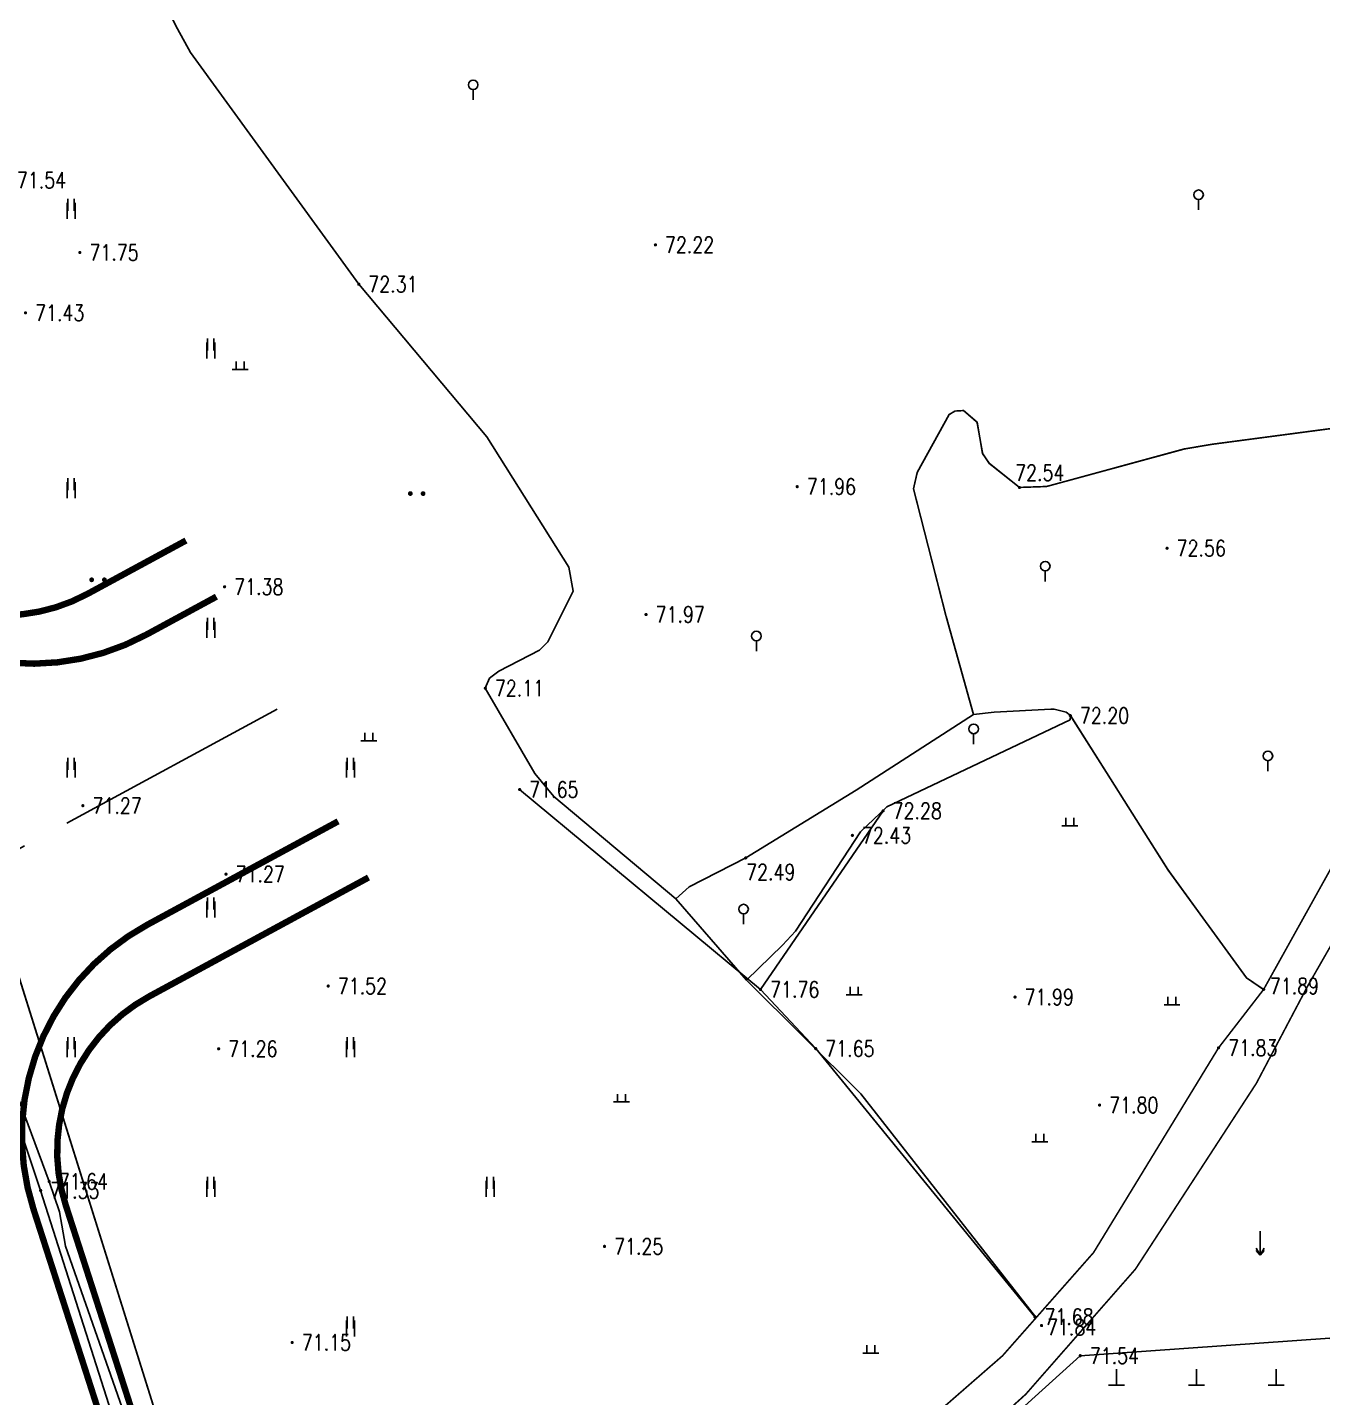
# Model space of a CAD drawing. Extents: x 10519 to 17598, y -625 to 2857.
# Drawn here: x 13875.9 to 13957, y 833 to 918.8 of the extents above; entities that cross this region are included whole.
import ezdxf
from ezdxf.enums import TextEntityAlignment as Align

# ---------------------------------------------------------------- set-up
doc = ezdxf.new("R2010")
doc.units = 0
doc.header["$MEASUREMENT"] = 0
for name, pattern in [('CENTER', [2, 1.25, -0.25, 0.25, -0.25]), ('CENTERX2', [4, 2.5, -0.5, 0.5, -0.5]), ('X3', [5, 4, -1])]:
    doc.linetypes.add(name, pattern=pattern)
doc.layers.get('0').update_dxf_attribs({"linetype": 'CONTINUOUS'})
for name, color, linetype in [('00000衢化东路中线', 1, 'CENTER'), ('00000道路边线', 2, 'CONTINUOUS'), ('0000原地形', 252, 'CONTINUOUS'), ('ASSIST', 252, 'CONTINUOUS'), ('GCD', 224, 'CONTINUOUS')]:
    doc.layers.add(name, color=color, linetype=linetype)
doc.styles.add('HZ', font='txt8.shx', dxfattribs={"width": 0.8, "bigfont": 'hz.shx'})
doc.styles.add('正等线体', font='txt8.shx', dxfattribs={"width": 0.8, "bigfont": 'hz.shx'})
doc.linetypes.add('10421', pattern='A,2,[150,AAA.SHX,S=1,R=0,X=0,Y=1],1e-11', length=2)
doc.linetypes.add('1161', pattern='A,0,[149,AAA.SHX,S=0.1,R=0,X=0,Y=0],-1.6', length=1.6)
doc.linetypes.add('832', pattern='A,2,[150,AAA.SHX,S=1,R=0,X=0,Y=1],2,[150,AAA.SHX,S=2,R=0,X=0,Y=2],1e-11', length=4)

# ---------------------------------------------------------------- blocks, each defined once
blk = doc.blocks.new('GC200')
at = {"linetype": 'Continuous', "const_width": 0.2, "flags": 128}
blk.add_lwpolyline([(-0.1, 0, 1), (0.1, 0, 1)], format="xyb", close=True, dxfattribs=at)
blk = doc.blocks.new('GC111')
for p, q in [((0, 0), (0, 2)), ((-1, 0), (1, 0))]:
    blk.add_line(p, q)
blk = doc.blocks.new('gc121')
for p, q in [((-0.5, -1), (-0.5, 1)), ((0.5, -1), (0.5, 1))]:
    blk.add_line(p, q)
blk = doc.blocks.new('gc163')
at = {"const_width": 0.3}
for points in [[(-0.95, 0, 1), (-0.65, 0, 1)], [(0.65, 0, 1), (0.95, 0, 1)]]:
    blk.add_lwpolyline(points, format="xyb", close=True, dxfattribs=at)
blk = doc.blocks.new('gc119')
for p, q in [((-1, 0), (1, 0)), ((-0.5, 1), (-0.5, 0)), ((0.5, 1), (0.5, 0))]:
    blk.add_line(p, q)
blk = doc.blocks.new('gc325')
blk.add_line((0, 0), (0, 1.3))
blk.add_circle((0, 1.9), 0.6)
blk = doc.blocks.new('gc120')
for p, q in [((0, 0), (0, 2.5)), ((-0.5, 0.87), (0, 0)), ((0, 0), (0.5, 0.87))]:
    blk.add_line(p, q)

msp = doc.modelspace()

# ---------------------------------------------------------------- linework, layer by layer
at = {"layer": '00000衢化东路中线', "color": 6, "linetype": 'CENTERX2', "ltscale": 6}
msp.add_line((13891.553, 876.164), (13853.862, 855.738), dxfattribs=at)
at = {"layer": '00000道路边线', "const_width": 0.4}
for points in [[(13827.082, 1003.99), (13863.94, 889.659, 0.46943), (13879.65, 883.363), (13885.835, 886.715)], [(13883.345, 880.815, -0.46943), (13861.922, 889.401), (13825.178, 1003.376)], [(14000.796, 582.878), (13982.955, 580.575, -0.361441), (13955.96, 597.698), (13876.28, 844.861, -0.361072), (13883.409, 862.652), (13895.365, 869.131)], [(13897.271, 865.614), (13883.527, 858.166, 0.361072), (13878.298, 845.119), (13957.693, 598.842, 0.361441), (13979.289, 585.143), (14000.156, 587.837)]]:
    msp.add_lwpolyline(points, format="xyb", dxfattribs=at)
msp.add_lwpolyline([(13887.741, 883.198), (13883.345, 880.815)], dxfattribs=at)
at = {"layer": '0000原地形', "linetype": '10421'}
for p, q in [((13823.7, 1024.106), (13894.458, 798.542)), ((13823.7, 1024.106), (13894.458, 798.542)), ((13885.301, 918.745, 71.633), (13881.104, 927.037, 71.633)), ((13886.113, 917.263, 71.633), (13885.301, 918.745, 71.633)), ((13896.659, 902.764, 71.633), (13886.113, 917.263, 71.633)), ((13904.678, 893.21, 71.633), (13896.659, 902.764, 71.633)), ((13909.821, 885.044, 71.633), (13904.678, 893.21, 71.633)), ((13910.081, 883.552, 71.633), (13909.821, 885.044, 71.633)), ((13908.502, 880.371, 71.633), (13910.081, 883.552, 71.633)), ((13907.971, 879.844, 71.633), (13908.502, 880.371, 71.633)), ((13905.438, 878.534, 71.633), (13907.971, 879.844, 71.633)), ((13904.585, 877.466, 71.633), (13904.848, 878.103, 71.633)), ((13904.848, 878.103, 71.633), (13905.438, 878.534, 71.633)), ((13907.684, 872.131, 71.633), (13904.585, 877.466, 71.633)), ((13936.464, 875.973, 71.633), (13940.01, 876.152, 71.633)), ((13940.01, 876.152, 71.633), (13940.222, 876.146, 71.633)), ((13940.222, 876.146, 71.633), (13940.957, 875.961, 71.633)), ((13927.818, 871.075, 71.633), (13935.157, 875.823, 71.633)), ((13941.22, 875.48, 71.633), (13929.741, 870.039, 71.633)), ((13935.157, 875.823, 71.633), (13936.464, 875.973, 71.633)), ((13940.957, 875.961, 71.633), (13941.228, 875.749, 71.633)), ((13941.228, 875.749, 71.633), (13941.22, 875.48, 71.633)), ((13941.228, 875.749, 71.633), (13941.228, 875.749, 71.633)), ((13908.872, 870.685, 71.633), (13907.684, 872.131, 71.633)), ((13921.819, 858.604), (13906.736, 871.121)), ((13921.819, 858.604), (13906.736, 871.121)), ((13920.893, 866.838, 71.633), (13927.818, 871.075, 71.633)), ((13916.51, 864.282, 71.633), (13908.872, 870.685, 71.633)), ((13929.741, 870.039, 71.633), (13928.086, 868.474, 71.633)), ((13929.498, 869.786, 72.278), (13921.819, 858.604, 72.278)), ((13929.498, 869.786, 72.278), (13921.819, 858.604, 72.278)), ((13928.086, 868.474, 71.633), (13924.009, 862.255, 71.633)), ((13917.348, 865.027, 71.633), (13920.893, 866.838, 71.633)), ((13916.51, 864.282, 71.633), (13917.348, 865.027, 71.633)), ((13920.936, 859.193, 71.633), (13916.51, 864.282, 71.633)), ((13924.009, 862.255, 71.633), (13923.208, 861.375, 71.633)), ((13923.208, 861.375, 71.633), (13920.936, 859.193, 71.633)), ((13928.098, 852.061, 71.633), (13920.936, 859.193, 71.633)), ((13925.281, 854.898, 71.679), (13921.819, 858.604, 71.679)), ((13925.281, 854.898, 71.679), (13921.819, 858.604, 71.679)), ((13939.003, 838.112, 71.679), (13925.281, 854.898, 71.679)), ((13939.003, 838.112, 71.679), (13925.281, 854.898, 71.679)), ((13939.053, 838.112, 71.633), (13928.098, 852.061, 71.633))]:
    msp.add_line(p, q, dxfattribs=at)
at = {"layer": '0000原地形'}
for p, q in [((13903.824, 914.3), (13903.824, 914.95)), ((13878.438, 907.366), (13878.438, 908.116)), ((13878.838, 907.366), (13878.838, 908.116)), ((13949.259, 907.416), (13949.259, 908.066)), ((13887.188, 898.616), (13887.188, 899.366)), ((13887.588, 898.616), (13887.588, 899.366)), ((13888.983, 897.925), (13888.983, 897.425)), ((13889.483, 897.925), (13889.483, 897.425)), ((13888.733, 897.425), (13889.733, 897.425)), ((13878.438, 889.866), (13878.438, 890.616)), ((13878.838, 889.866), (13878.838, 890.616)), ((13939.655, 884.159), (13939.655, 884.809)), ((13887.188, 881.116), (13887.188, 881.866)), ((13887.588, 881.116), (13887.588, 881.866)), ((13921.564, 879.783), (13921.564, 880.433)), ((13897.047, 874.681), (13897.047, 874.181)), ((13897.547, 874.681), (13897.547, 874.181)), ((13935.17, 873.968), (13935.17, 874.618)), ((13896.797, 874.181), (13897.797, 874.181)), ((13878.438, 872.366), (13878.438, 873.116)), ((13878.838, 872.366), (13878.838, 873.116)), ((13895.938, 872.366), (13895.938, 873.116)), ((13896.338, 872.366), (13896.338, 873.116)), ((13953.601, 872.279), (13953.601, 872.929)), ((13940.952, 869.353), (13940.952, 868.853)), ((13941.452, 869.353), (13941.452, 868.853)), ((13940.702, 868.853), (13941.702, 868.853)), ((13887.188, 863.616), (13887.188, 864.366)), ((13887.588, 863.616), (13887.588, 864.366)), ((13920.761, 862.685), (13920.761, 863.335)), ((13927.182, 858.275), (13928.182, 858.275)), ((13927.432, 858.775), (13927.432, 858.275)), ((13927.932, 858.775), (13927.932, 858.275)), ((13947.345, 858.147), (13947.345, 857.647)), ((13947.845, 858.147), (13947.845, 857.647)), ((13947.095, 857.647), (13948.095, 857.647)), ((13878.438, 854.866), (13878.438, 855.616)), ((13878.838, 854.866), (13878.838, 855.616)), ((13895.938, 854.866), (13895.938, 855.616)), ((13896.338, 854.866), (13896.338, 855.616)), ((13912.864, 852.057), (13912.864, 851.557)), ((13913.364, 852.057), (13913.364, 851.557)), ((13912.614, 851.557), (13913.614, 851.557)), ((13939.065, 849.559), (13939.065, 849.059)), ((13939.565, 849.559), (13939.565, 849.059)), ((13938.815, 849.059), (13939.815, 849.059)), ((13887.188, 846.116), (13887.188, 846.866)), ((13887.588, 846.116), (13887.588, 846.866)), ((13904.688, 846.116), (13904.688, 846.866)), ((13905.088, 846.116), (13905.088, 846.866)), ((13953.112, 841.967), (13953.112, 843.467)), ((13952.862, 842.267), (13953.112, 841.967)), ((13953.112, 841.967), (13953.362, 842.267)), ((13895.938, 837.366), (13895.938, 838.116)), ((13896.338, 837.366), (13896.338, 838.116)), ((13928.237, 835.839), (13929.237, 835.839)), ((13928.487, 836.339), (13928.487, 835.839)), ((13928.987, 836.339), (13928.987, 835.839))]:
    msp.add_line(p, q, dxfattribs=at)
at = {"layer": '0000原地形', "linetype": 'Continuous'}
for p, q in [((13931.641, 890.976, 71.633), (13933.643, 894.603, 71.633)), ((13933.643, 894.603, 71.633), (13933.999, 894.821, 71.633)), ((13933.999, 894.821, 71.633), (13934.537, 894.853, 71.633)), ((13933.999, 894.821, 71.633), (13933.999, 894.821, 71.633)), ((13934.537, 894.853, 71.633), (13935.382, 894.121, 71.633)), ((13935.382, 894.121, 71.633), (13935.736, 892.168, 71.633)), ((13950.104, 892.741, 71.633), (13960.646, 894.134, 71.633)), ((13939.738, 890.098, 71.633), (13948.386, 892.45, 71.633)), ((13948.386, 892.45, 71.633), (13950.104, 892.741, 71.633)), ((13935.736, 892.168, 71.633), (13936.134, 891.55, 71.633)), ((13936.134, 891.55, 71.633), (13938.04, 890.039, 71.633)), ((13931.405, 889.959, 71.633), (13931.641, 890.976, 71.633)), ((13933.446, 881.954, 71.633), (13931.405, 889.959, 71.633)), ((13938.04, 890.039, 71.633), (13939.738, 890.098, 71.633)), ((13935.157, 875.823, 71.633), (13933.446, 881.954, 71.633)), ((13947.362, 866.082, 71.633), (13941.228, 875.749, 71.633)), ((13952.254, 859.337, 71.633), (13947.362, 866.082, 71.633)), ((13876.734, 846.016), (13872.233, 859.391)), ((13953.336, 858.606, 71.633), (13952.254, 859.337, 71.633)), ((13885.06, 819.916), (13876.734, 846.016))]:
    msp.add_line(p, q, dxfattribs=at)
at = {"layer": '0000原地形', "linetype": '832'}
for p, q in [((13876.734, 846.016), (13872.233, 859.391)), ((13885.06, 819.916), (13876.734, 846.016))]:
    msp.add_line(p, q, dxfattribs=at)
at = {"layer": '0000原地形', "linetype": 'Continuous', "const_width": 0.1, "flags": 128}
for points, elevation in [([(13950.513, 854.95), (13953.336, 858.606), (13960.245, 871.02), (13966.258, 882.73), (13968.679, 887.149), (13969.104, 887.704), (13970.601, 888.772), (13973.457, 889.794), (13980.807, 890.221), (13982.057, 890.152), (13987.942, 888.773), (13995.568, 887.778), (14001.952, 887.612)], 71.633), ([(13952.879, 852.726), (13945.302, 841.087), (13938.43, 833.252), (13896.995, 795.8), (13891.461, 792.951)], 71.662), ([(13952.879, 852.726), (13945.302, 841.087), (13938.43, 833.252), (13896.995, 795.8), (13891.461, 792.951)], 71.662)]:
    msp.add_lwpolyline(points, dxfattribs=dict(at, elevation=elevation))
at = {"layer": '0000原地形', "linetype": 'X3', "const_width": 0.1, "elevation": 71.633, "flags": 128}
msp.add_lwpolyline([(13952.879, 852.726), (13956.098, 858.827), (13964.581, 873.61), (13968.347, 880.867), (13971.062, 884.479), (13972.283, 885.557), (13974.624, 886.828), (13978.583, 887.832), (13979.644, 887.775), (13987.334, 885.431), (13990.281, 884.819), (13995.304, 884.392), (14000.092, 884.267), (14000.092, 884.267), (14003.14, 884.796)], dxfattribs=at)
at = {"layer": '0000原地形', "linetype": 'Continuous', "const_width": 0.1, "flags": 128}
msp.add_lwpolyline([(13890.664, 794.93), (13895.043, 799.099), (13936.978, 835.664), (13942.684, 842.13), (13950.513, 854.95)], dxfattribs=at)
msp.add_lwpolyline([(13890.664, 794.93), (13895.043, 799.099), (13936.978, 835.664), (13942.684, 842.13), (13950.513, 854.95)], dxfattribs=at)
at = {"layer": '0000原地形', "linetype": '1161', "flags": 128}
msp.add_lwpolyline([(13936.281, 788.833), (13944.456, 797.123), (13970.129, 826.065), (13957.489, 836.779), (13941.844, 835.67), (13937.296, 831.55), (13926.023, 821.717), (13928.328, 818.924), (13924.679, 815.473), (13922.374, 818.266), (13914.126, 810.961)], close=True, dxfattribs=at)
msp.add_lwpolyline([(13936.281, 788.833), (13944.456, 797.123), (13970.129, 826.065), (13957.489, 836.779), (13941.844, 835.67), (13937.296, 831.55), (13926.023, 821.717), (13928.328, 818.924), (13924.679, 815.473), (13922.374, 818.266), (13914.126, 810.961)], close=True, dxfattribs=at)
at = {"layer": '0000原地形'}
for centre, major_axis, start_param, end_param in [((13903.824, 915.25), (-0.212, 0.212), 3.926991, 10.210176), ((13949.259, 908.366), (-0.212, 0.212), 3.926991, 10.210176), ((13899.888, 889.654), (0.053, 0.053), 5.497787, 8.63938), ((13899.888, 889.654), (0.053, 0.053), 5.497787, 8.63938), ((13900.688, 889.654), (0.053, 0.053), 5.497787, 8.63938), ((13900.688, 889.654), (0.053, 0.053), 5.497787, 8.63938), ((13899.888, 889.654), (0.053, 0.053), 2.356194, 5.497787), ((13899.888, 889.654), (0.053, 0.053), 2.356194, 5.497787), ((13900.688, 889.654), (0.053, 0.053), 2.356194, 5.497787), ((13900.688, 889.654), (0.053, 0.053), 2.356194, 5.497787), ((13939.655, 885.109), (-0.212, 0.212), 3.926991, 10.210176), ((13879.928, 884.256), (0.053, 0.053), 5.497787, 8.63938), ((13879.928, 884.256), (0.053, 0.053), 5.497787, 8.63938), ((13879.928, 884.256), (0.053, 0.053), 2.356194, 5.497787), ((13879.928, 884.256), (0.053, 0.053), 2.356194, 5.497787), ((13880.728, 884.256), (0.053, 0.053), 5.497787, 8.63938), ((13880.728, 884.256), (0.053, 0.053), 5.497787, 8.63938), ((13880.728, 884.256), (0.053, 0.053), 2.356194, 5.497787), ((13880.728, 884.256), (0.053, 0.053), 2.356194, 5.497787), ((13921.564, 880.733), (-0.212, 0.212), 3.926991, 10.210176), ((13935.17, 874.918), (-0.212, 0.212), 3.926991, 10.210176), ((13953.601, 873.229), (-0.212, 0.212), 3.926991, 10.210176), ((13920.761, 863.635), (-0.212, 0.212), 3.926991, 10.210176)]:
    msp.add_ellipse(centre, major_axis=major_axis, ratio=1, start_param=start_param, end_param=end_param, dxfattribs=at)
at = {"layer": 'ASSIST', "color": 252, "flags": 128}
for points in [[(13833.697, 992.238), (13894.458, 798.542)], [(13921.819, 858.604), (13906.736, 871.121)], [(13929.498, 869.786), (13921.819, 858.604)], [(13939.003, 838.112), (13925.281, 854.898), (13921.819, 858.604)]]:
    msp.add_lwpolyline(points, dxfattribs=at)
at = {"layer": 'ASSIST', "color": 252, "elevation": 71.633, "flags": 128}
for points in [[(13939.053, 838.112, 0.00000207, 0.00000207, 0), (13928.098, 852.061, 0.00000207, 0.00000207, 0), (13920.936, 859.193, 0.00000207, 0.00000207, 0), (13916.51, 864.282, 0.00000207, 0.00000207, 0), (13908.872, 870.685, 0.00000207, 0.00000207, 0), (13907.684, 872.131, 0, 0, 0), (13904.585, 877.466, 0.00000207, 0.00000207, 0), (13904.848, 878.103, 0, 0, 0), (13905.438, 878.534, 0, 0, 0), (13907.971, 879.844, 0.00000207, 0.00000207, 0), (13908.502, 880.371, 0, 0, 0), (13910.081, 883.552, 0.00000207, 0.00000207, 0), (13909.821, 885.044, 0, 0, 0), (13904.678, 893.21, 0.00000207, 0.00000207, 0), (13896.659, 902.764, 0.00000207, 0.00000207, 0), (13886.113, 917.263, 0.00000207, 0.00000207, 0), (13885.301, 918.745, 0, 0, 0), (13881.104, 927.037, 0.00000207, 0.00000207, 0)], [(13916.51, 864.282, 0.00000207, 0.00000207, 0), (13917.348, 865.027, 0, 0, 0), (13920.893, 866.838, 0.00000207, 0.00000207, 0), (13927.818, 871.075, 0.00000207, 0.00000207, 0), (13935.157, 875.823, 0.00000207, 0.00000207, 0), (13936.464, 875.973, 0, 0, 0), (13940.01, 876.152, 0.00000207, 0.00000207, 0), (13940.222, 876.146, 0, 0, 0), (13940.957, 875.961, 0, 0, 0), (13941.228, 875.749, 0.00000207, 0.00000207, 0), (13941.228, 875.749, 0, 0, 0), (13941.22, 875.48, 0, 0, 0), (13929.741, 870.039, 0.00000207, 0.00000207, 0), (13928.086, 868.474, 0, 0, 0), (13924.009, 862.255, 0.00000207, 0.00000207, 0), (13923.208, 861.375, 0, 0, 0), (13920.936, 859.193, 0.00000207, 0.00000207, 0)]]:
    msp.add_lwpolyline(points, format="xyseb", dxfattribs=at)
at = {"layer": 'ASSIST', "color": 252, "const_width": 0.1, "flags": 128}
for points, elevation in [([(13935.157, 875.823), (13933.446, 881.954), (13931.405, 889.959), (13931.641, 890.976), (13933.643, 894.603), (13933.999, 894.821), (13933.999, 894.821), (13934.537, 894.853), (13935.382, 894.121), (13935.736, 892.168), (13936.134, 891.55), (13938.04, 890.039), (13939.738, 890.098), (13948.386, 892.45), (13950.104, 892.741), (13960.646, 894.134)], 71.633), ([(13950.513, 854.95), (13953.336, 858.606), (13960.245, 871.02), (13966.258, 882.73), (13968.679, 887.149), (13969.104, 887.704), (13970.601, 888.772), (13973.457, 889.794), (13980.807, 890.221), (13982.057, 890.152), (13987.942, 888.773), (13995.568, 887.778), (14001.952, 887.612)], 71.633), ([(13952.879, 852.726), (13956.098, 858.827), (13964.581, 873.61), (13968.347, 880.867), (13971.062, 884.479), (13972.283, 885.557), (13974.624, 886.828), (13978.583, 887.832), (13979.644, 887.775), (13987.334, 885.431), (13990.281, 884.819), (13995.304, 884.392), (14000.092, 884.267), (14000.092, 884.267), (14003.14, 884.796)], 71.633), ([(13953.336, 858.606), (13952.254, 859.337), (13947.362, 866.082), (13941.228, 875.749)], 71.633), ([(13952.879, 852.726), (13945.302, 841.087), (13938.43, 833.252), (13896.995, 795.8), (13891.461, 792.951)], 71.662)]:
    msp.add_lwpolyline(points, dxfattribs=dict(at, elevation=elevation))
at = {"layer": 'ASSIST', "color": 252}
msp.add_lwpolyline([(13872.614, 859.091), (13877.266, 846.574), (13877.919, 844.685), (13877.919, 844.685), (13878.282, 842.539), (13882.97, 829.201), (13883.328, 828.149), (13889.217, 805.556), (13889.537, 804.595), (13890.013, 803.443), (13893.037, 797.638), (13890.676, 794.94)], dxfattribs=at)
at = {"layer": 'ASSIST', "color": 252, "const_width": 0.1, "flags": 128}
msp.add_lwpolyline([(13890.664, 794.93), (13895.043, 799.099), (13936.978, 835.664), (13942.684, 842.13), (13950.513, 854.95)], dxfattribs=at)
at = {"layer": 'ASSIST', "color": 252, "flags": 128}
msp.add_lwpolyline([(13936.281, 788.833), (13944.456, 797.123), (13970.129, 826.065), (13957.489, 836.779), (13941.844, 835.67), (13937.296, 831.55), (13926.023, 821.717), (13928.328, 818.924), (13924.679, 815.473), (13922.374, 818.266), (13914.126, 810.961)], close=True, dxfattribs=at)

# ---------------------------------------------------------------- block references
at = {"layer": '0000原地形', "linetype": 'Continuous', "xscale": 0.5, "yscale": 0.5}
for p in [(13944.126, 833.833), (13944.126, 833.833), (13949.126, 833.833), (13949.126, 833.833), (13954.126, 833.833), (13954.126, 833.833)]:
    msp.add_blockref('GC111', p, dxfattribs=at)
at = {"layer": 'ASSIST', "color": 252, "xscale": 0.5, "yscale": 0.5}
for name, p in [('gc325', (13903.824, 914.3)), ('gc325', (13949.259, 907.416)), ('gc121', (13878.638, 907.366)), ('gc121', (13887.388, 898.616)), ('gc119', (13889.233, 897.425)), ('gc121', (13878.638, 889.866)), ('gc163', (13900.288, 889.654)), ('gc325', (13939.655, 884.159)), ('gc163', (13880.328, 884.256)), ('gc121', (13887.388, 881.116)), ('gc325', (13921.564, 879.783)), ('gc325', (13935.17, 873.968)), ('gc119', (13897.297, 874.181)), ('gc325', (13953.601, 872.279)), ('gc121', (13878.638, 872.366)), ('gc121', (13896.138, 872.366)), ('gc119', (13941.202, 868.853)), ('gc121', (13887.388, 863.616)), ('gc325', (13920.761, 862.685)), ('gc119', (13927.682, 858.275)), ('gc119', (13947.595, 857.647)), ('gc121', (13878.638, 854.866)), ('gc121', (13896.138, 854.866)), ('gc119', (13913.114, 851.557)), ('gc119', (13939.315, 849.059)), ('gc121', (13887.388, 846.116)), ('gc121', (13904.888, 846.116)), ('gc120', (13953.112, 841.967)), ('gc121', (13896.138, 837.366)), ('gc119', (13928.737, 835.839)), ('GC111', (13944.126, 833.833)), ('GC111', (13949.126, 833.833)), ('GC111', (13954.126, 833.833))]:
    msp.add_blockref(name, p, dxfattribs=at)
at = {"layer": 'ASSIST', "color": 252}
ref = msp.add_blockref('GC200', (13874.644, 909.276, 71.542), dxfattribs=dict(at, xscale=0.5, yscale=0.5, zscale=0.5))
ref.add_attrib('height', '71.54', dxfattribs={"layer": 'GCD', "linetype": 'Continuous', "height": 1, "style": 'HZ', "width": 0.8}).set_placement((13875.244, 909.276, 71.542), align=Align.MIDDLE_LEFT)
ref = msp.add_blockref('GC200', (13879.185, 904.75, 71.75), dxfattribs=dict(at, xscale=0.5, yscale=0.5, zscale=0.5))
ref.add_attrib('height', '71.75', dxfattribs={"layer": 'GCD', "linetype": 'Continuous', "height": 1, "style": '正等线体', "width": 0.8}).set_placement((13879.785, 904.75, 71.75), align=Align.MIDDLE_LEFT)
ref = msp.add_blockref('GC200', (13915.239, 905.227, 72.224), dxfattribs=dict(at, xscale=0.5, yscale=0.5, zscale=0.5))
ref.add_attrib('height', '72.22', dxfattribs={"layer": 'GCD', "linetype": 'Continuous', "height": 1, "style": '正等线体', "width": 0.8}).set_placement((13915.839, 905.227, 72.224), align=Align.MIDDLE_LEFT)
ref = msp.add_blockref('GC200', (13896.659, 902.764, 72.311), dxfattribs=dict(at, xscale=0.5, yscale=0.5, zscale=0.5))
ref.add_attrib('height', '72.31', dxfattribs={"layer": 'GCD', "linetype": 'Continuous', "height": 1, "style": '正等线体', "width": 0.8}).set_placement((13897.259, 902.764, 72.311), align=Align.MIDDLE_LEFT)
ref = msp.add_blockref('GC200', (13875.784, 900.968, 71.43), dxfattribs=dict(at, xscale=0.5, yscale=0.5, zscale=0.5))
ref.add_attrib('height', '71.43', dxfattribs={"layer": 'GCD', "linetype": 'Continuous', "height": 1, "style": 'HZ', "width": 0.8}).set_placement((13876.384, 900.968, 71.43), align=Align.MIDDLE_LEFT)
ref = msp.add_blockref('GC200', (13938.04, 890.039, 72.535), dxfattribs=dict(at, xscale=0.5, yscale=0.5, zscale=0.5))
ref.add_attrib('height', '72.54', dxfattribs={"layer": 'GCD', "linetype": 'Continuous', "height": 1, "style": '正等线体', "width": 0.8}).set_placement((13937.771, 890.959, 72.535), align=Align.MIDDLE_LEFT)
ref = msp.add_blockref('GC200', (13924.12, 890.089, 71.957), dxfattribs=dict(at, xscale=0.5, yscale=0.5, zscale=0.5))
ref.add_attrib('height', '71.96', dxfattribs={"layer": 'GCD', "linetype": 'Continuous', "height": 1, "style": 'HZ', "width": 0.8}).set_placement((13924.72, 890.089, 71.957), align=Align.MIDDLE_LEFT)
ref = msp.add_blockref('GC200', (13947.286, 886.231, 72.561), dxfattribs=dict(at, xscale=0.5, yscale=0.5, zscale=0.5))
ref.add_attrib('height', '72.56', dxfattribs={"layer": 'GCD', "linetype": 'Continuous', "height": 1, "style": '正等线体', "width": 0.8}).set_placement((13947.886, 886.231, 72.561), align=Align.MIDDLE_LEFT)
ref = msp.add_blockref('GC200', (13888.254, 883.817, 71.383), dxfattribs=dict(at, xscale=0.5, yscale=0.5, zscale=0.5))
ref.add_attrib('height', '71.38', dxfattribs={"layer": 'GCD', "linetype": 'Continuous', "height": 1, "style": 'HZ', "width": 0.8}).set_placement((13888.854, 883.817, 71.383), align=Align.MIDDLE_LEFT)
ref = msp.add_blockref('GC200', (13914.652, 882.081, 71.972), dxfattribs=dict(at, xscale=0.5, yscale=0.5, zscale=0.5))
ref.add_attrib('height', '71.97', dxfattribs={"layer": 'GCD', "linetype": 'Continuous', "height": 1, "style": 'HZ', "width": 0.8}).set_placement((13915.252, 882.081, 71.972), align=Align.MIDDLE_LEFT)
ref = msp.add_blockref('GC200', (13904.585, 877.466, 72.108), dxfattribs=dict(at, xscale=0.5, yscale=0.5, zscale=0.5))
ref.add_attrib('height', '72.11', dxfattribs={"layer": 'GCD', "linetype": 'Continuous', "height": 1, "style": '正等线体', "width": 0.8}).set_placement((13905.185, 877.466, 72.108), align=Align.MIDDLE_LEFT)
ref = msp.add_blockref('GC200', (13941.228, 875.749, 72.201), dxfattribs=dict(at, xscale=0.5, yscale=0.5, zscale=0.5))
ref.add_attrib('height', '72.20', dxfattribs={"layer": 'GCD', "linetype": 'Continuous', "height": 1, "style": '正等线体', "width": 0.8}).set_placement((13941.828, 875.749, 72.201), align=Align.MIDDLE_LEFT)
ref = msp.add_blockref('GC200', (13906.736, 871.121, 71.646), dxfattribs=dict(at, xscale=0.5, yscale=0.5, zscale=0.5))
ref.add_attrib('height', '71.65', dxfattribs={"layer": 'GCD', "linetype": 'Continuous', "height": 1, "style": 'HZ', "width": 0.8}).set_placement((13907.336, 871.121, 71.646), align=Align.MIDDLE_LEFT)
ref = msp.add_blockref('GC200', (13879.38, 870.113, 71.266), dxfattribs=dict(at, xscale=0.5, yscale=0.5, zscale=0.5))
ref.add_attrib('height', '71.27', dxfattribs={"layer": 'GCD', "linetype": 'Continuous', "height": 1, "style": 'HZ', "width": 0.8}).set_placement((13879.98, 870.113, 71.266), align=Align.MIDDLE_LEFT)
ref = msp.add_blockref('GC200', (13929.498, 869.786, 72.278), dxfattribs=dict(at, xscale=0.5, yscale=0.5, zscale=0.5))
ref.add_attrib('height', '72.28', dxfattribs={"layer": 'GCD', "linetype": 'Continuous', "height": 1, "style": 'HZ', "width": 0.8}).set_placement((13930.098, 869.786, 72.278), align=Align.MIDDLE_LEFT)
ref = msp.add_blockref('GC200', (13927.576, 868.25, 72.432), dxfattribs=dict(at, xscale=0.5, yscale=0.5, zscale=0.5))
ref.add_attrib('height', '72.43', dxfattribs={"layer": 'GCD', "linetype": 'Continuous', "height": 1, "style": 'HZ', "width": 0.8}).set_placement((13928.176, 868.25, 72.432), align=Align.MIDDLE_LEFT)
ref = msp.add_blockref('GC200', (13920.893, 866.838, 72.491), dxfattribs=dict(at, xscale=0.5, yscale=0.5, zscale=0.5))
ref.add_attrib('height', '72.49', dxfattribs={"layer": 'GCD', "linetype": 'Continuous', "height": 1, "style": '正等线体', "width": 0.8}).set_placement((13920.92, 865.953, 72.491), align=Align.MIDDLE_LEFT)
ref = msp.add_blockref('GC200', (13888.343, 865.823, 71.269), dxfattribs=dict(at, xscale=0.5, yscale=0.5, zscale=0.5))
ref.add_attrib('height', '71.27', dxfattribs={"layer": 'GCD', "linetype": 'Continuous', "height": 1, "style": 'HZ', "width": 0.8}).set_placement((13888.943, 865.823, 71.269), align=Align.MIDDLE_LEFT)
ref = msp.add_blockref('GC200', (13894.743, 858.817, 71.523), dxfattribs=dict(at, xscale=0.5, yscale=0.5, zscale=0.5))
ref.add_attrib('height', '71.52', dxfattribs={"layer": 'GCD', "linetype": 'Continuous', "height": 1, "style": '正等线体', "width": 0.8}).set_placement((13895.343, 858.817, 71.523), align=Align.MIDDLE_LEFT)
ref = msp.add_blockref('GC200', (13921.819, 858.604, 71.762), dxfattribs=dict(at, xscale=0.5, yscale=0.5, zscale=0.5))
ref.add_attrib('height', '71.76', dxfattribs={"layer": 'GCD', "linetype": 'Continuous', "height": 1, "style": 'HZ', "width": 0.8}).set_placement((13922.419, 858.604, 71.762), align=Align.MIDDLE_LEFT)
ref = msp.add_blockref('GC200', (13953.336, 858.606, 71.887), dxfattribs=dict(at, xscale=0.5, yscale=0.5, zscale=0.5))
ref.add_attrib('height', '71.89', dxfattribs={"layer": 'GCD', "linetype": 'Continuous', "height": 1, "style": '正等线体', "width": 0.8}).set_placement((13953.72, 858.817, 71.887), align=Align.MIDDLE_LEFT)
ref = msp.add_blockref('GC200', (13937.763, 858.128, 71.985), dxfattribs=dict(at, xscale=0.5, yscale=0.5, zscale=0.5))
ref.add_attrib('height', '71.99', dxfattribs={"layer": 'GCD', "linetype": 'Continuous', "height": 1, "style": '正等线体', "width": 0.8}).set_placement((13938.363, 858.128, 71.985), align=Align.MIDDLE_LEFT)
ref = msp.add_blockref('GC200', (13925.281, 854.898, 71.654), dxfattribs=dict(at, xscale=0.5, yscale=0.5, zscale=0.5))
ref.add_attrib('height', '71.65', dxfattribs={"layer": 'GCD', "linetype": 'Continuous', "height": 1, "style": 'HZ', "width": 0.8}).set_placement((13925.881, 854.898, 71.654), align=Align.MIDDLE_LEFT)
ref = msp.add_blockref('GC200', (13950.513, 854.95, 71.826), dxfattribs=dict(at, xscale=0.5, yscale=0.5, zscale=0.5))
ref.add_attrib('height', '71.83', dxfattribs={"layer": 'GCD', "linetype": 'Continuous', "height": 1, "style": 'HZ', "width": 0.8}).set_placement((13951.113, 854.95, 71.826), align=Align.MIDDLE_LEFT)
ref = msp.add_blockref('GC200', (13887.882, 854.887, 71.264), dxfattribs=dict(at, xscale=0.5, yscale=0.5, zscale=0.5))
ref.add_attrib('height', '71.26', dxfattribs={"layer": 'GCD', "linetype": 'Continuous', "height": 1, "style": 'HZ', "width": 0.8}).set_placement((13888.482, 854.887, 71.264), align=Align.MIDDLE_LEFT)
ref = msp.add_blockref('GC200', (13943.059, 851.364, 71.8), dxfattribs=dict(at, xscale=0.5, yscale=0.5, zscale=0.5))
ref.add_attrib('height', '71.80', dxfattribs={"layer": 'GCD', "linetype": 'Continuous', "height": 1, "style": 'HZ', "width": 0.8}).set_placement((13943.659, 851.364, 71.8), align=Align.MIDDLE_LEFT)
ref = msp.add_blockref('GC200', (13877.266, 846.574, 71.643), dxfattribs=dict(at, xscale=0.5, yscale=0.5, zscale=0.5))
ref.add_attrib('height', '71.64', dxfattribs={"layer": 'GCD', "linetype": 'Continuous', "height": 1, "style": 'HZ', "width": 0.8}).set_placement((13877.866, 846.574, 71.643), align=Align.MIDDLE_LEFT)
ref = msp.add_blockref('GC200', (13876.734, 846.016, 71.325), dxfattribs=dict(at, xscale=0.5, yscale=0.5, zscale=0.5))
ref.add_attrib('height', '71.33', dxfattribs={"layer": 'GCD', "linetype": 'Continuous', "height": 1, "style": 'HZ', "width": 0.8}).set_placement((13877.334, 846.016, 71.325), align=Align.MIDDLE_LEFT)
ref = msp.add_blockref('GC200', (13912.05, 842.516, 71.249), dxfattribs=dict(at, xscale=0.5, yscale=0.5, zscale=0.5))
ref.add_attrib('height', '71.25', dxfattribs={"layer": 'GCD', "linetype": 'Continuous', "height": 1, "style": 'HZ', "width": 0.8}).set_placement((13912.65, 842.516, 71.249), align=Align.MIDDLE_LEFT)
ref = msp.add_blockref('GC200', (13939.426, 837.558, 71.841), dxfattribs=dict(at, xscale=0.5, yscale=0.5, zscale=0.5))
ref.add_attrib('height', '71.84', dxfattribs={"layer": 'GCD', "linetype": 'Continuous', "height": 1, "style": '正等线体', "width": 0.8}).set_placement((13939.768, 837.454, 71.841), align=Align.MIDDLE_LEFT)
ref = msp.add_blockref('GC200', (13892.487, 836.499, 71.149), dxfattribs=dict(at, xscale=0.5, yscale=0.5, zscale=0.5))
ref.add_attrib('height', '71.15', dxfattribs={"layer": 'GCD', "linetype": 'Continuous', "height": 1, "style": 'HZ', "width": 0.8}).set_placement((13893.087, 836.499, 71.149), align=Align.MIDDLE_LEFT)
ref = msp.add_blockref('GC200', (13941.844, 835.67, 71.536), dxfattribs=dict(at, xscale=0.5, yscale=0.5, zscale=0.5))
ref.add_attrib('height', '71.54', dxfattribs={"layer": 'GCD', "linetype": 'Continuous', "height": 1, "style": 'HZ', "width": 0.8}).set_placement((13942.444, 835.67, 71.536), align=Align.MIDDLE_LEFT)
at = {"layer": 'GCD', "linetype": 'Continuous'}
ref = msp.add_blockref('GC200', (13874.644, 909.276, 71.542), dxfattribs=dict(at, xscale=0.5, yscale=0.5, zscale=0.5))
ref.add_attrib('height', '71.54', dxfattribs={"linetype": 'Continuous', "height": 1, "style": 'HZ', "width": 0.8}).set_placement((13875.244, 909.276, 71.542), align=Align.MIDDLE_LEFT)
ref = msp.add_blockref('GC200', (13874.644, 909.276, 71.542), dxfattribs=dict(at, xscale=0.5, yscale=0.5, zscale=0.5))
ref.add_attrib('height', '71.54', dxfattribs={"linetype": 'Continuous', "height": 1, "style": 'HZ', "width": 0.8}).set_placement((13875.244, 909.276, 71.542), align=Align.MIDDLE_LEFT)
ref = msp.add_blockref('GC200', (13879.185, 904.75, 71.75), dxfattribs=dict(at, xscale=0.5, yscale=0.5, zscale=0.5))
ref.add_attrib('height', '71.75', dxfattribs={"linetype": 'Continuous', "height": 1, "style": '正等线体', "width": 0.8}).set_placement((13879.785, 904.75, 71.75), align=Align.MIDDLE_LEFT)
ref = msp.add_blockref('GC200', (13915.239, 905.227, 72.224), dxfattribs=dict(at, xscale=0.5, yscale=0.5, zscale=0.5))
ref.add_attrib('height', '72.22', dxfattribs={"linetype": 'Continuous', "height": 1, "style": '正等线体', "width": 0.8}).set_placement((13915.839, 905.227, 72.224), align=Align.MIDDLE_LEFT)
ref = msp.add_blockref('GC200', (13896.659, 902.764, 72.311), dxfattribs=dict(at, xscale=0.5, yscale=0.5, zscale=0.5))
ref.add_attrib('height', '72.31', dxfattribs={"linetype": 'Continuous', "height": 1, "style": '正等线体', "width": 0.8}).set_placement((13897.259, 902.764, 72.311), align=Align.MIDDLE_LEFT)
ref = msp.add_blockref('GC200', (13938.04, 890.039, 72.535), dxfattribs=dict(at, xscale=0.5, yscale=0.5, zscale=0.5))
ref.add_attrib('height', '72.54', dxfattribs={"linetype": 'Continuous', "height": 1, "style": '正等线体', "width": 0.8}).set_placement((13937.771, 890.959, 72.535), align=Align.MIDDLE_LEFT)
ref = msp.add_blockref('GC200', (13924.12, 890.089, 71.957), dxfattribs=dict(at, xscale=0.5, yscale=0.5, zscale=0.5))
ref.add_attrib('height', '71.96', dxfattribs={"linetype": 'Continuous', "height": 1, "style": 'HZ', "width": 0.8}).set_placement((13924.72, 890.089, 71.957), align=Align.MIDDLE_LEFT)
ref = msp.add_blockref('GC200', (13924.12, 890.089, 71.957), dxfattribs=dict(at, xscale=0.5, yscale=0.5, zscale=0.5))
ref.add_attrib('height', '71.96', dxfattribs={"linetype": 'Continuous', "height": 1, "style": 'HZ', "width": 0.8}).set_placement((13924.72, 890.089, 71.957), align=Align.MIDDLE_LEFT)
ref = msp.add_blockref('GC200', (13947.286, 886.231, 72.561), dxfattribs=dict(at, xscale=0.5, yscale=0.5, zscale=0.5))
ref.add_attrib('height', '72.56', dxfattribs={"linetype": 'Continuous', "height": 1, "style": '正等线体', "width": 0.8}).set_placement((13947.886, 886.231, 72.561), align=Align.MIDDLE_LEFT)
ref = msp.add_blockref('GC200', (13914.652, 882.081, 71.972), dxfattribs=dict(at, xscale=0.5, yscale=0.5, zscale=0.5))
ref.add_attrib('height', '71.97', dxfattribs={"linetype": 'Continuous', "height": 1, "style": 'HZ', "width": 0.8}).set_placement((13915.252, 882.081, 71.972), align=Align.MIDDLE_LEFT)
ref = msp.add_blockref('GC200', (13914.652, 882.081, 71.972), dxfattribs=dict(at, xscale=0.5, yscale=0.5, zscale=0.5))
ref.add_attrib('height', '71.97', dxfattribs={"linetype": 'Continuous', "height": 1, "style": 'HZ', "width": 0.8}).set_placement((13915.252, 882.081, 71.972), align=Align.MIDDLE_LEFT)
ref = msp.add_blockref('GC200', (13904.585, 877.466, 72.108), dxfattribs=dict(at, xscale=0.5, yscale=0.5, zscale=0.5))
ref.add_attrib('height', '72.11', dxfattribs={"linetype": 'Continuous', "height": 1, "style": '正等线体', "width": 0.8}).set_placement((13905.185, 877.466, 72.108), align=Align.MIDDLE_LEFT)
ref = msp.add_blockref('GC200', (13941.228, 875.749, 72.201), dxfattribs=dict(at, xscale=0.5, yscale=0.5, zscale=0.5))
ref.add_attrib('height', '72.20', dxfattribs={"linetype": 'Continuous', "height": 1, "style": '正等线体', "width": 0.8}).set_placement((13941.828, 875.749, 72.201), align=Align.MIDDLE_LEFT)
ref = msp.add_blockref('GC200', (13906.736, 871.121, 71.646), dxfattribs=dict(at, xscale=0.5, yscale=0.5, zscale=0.5))
ref.add_attrib('height', '71.65', dxfattribs={"linetype": 'Continuous', "height": 1, "style": 'HZ', "width": 0.8}).set_placement((13907.336, 871.121, 71.646), align=Align.MIDDLE_LEFT)
ref = msp.add_blockref('GC200', (13906.736, 871.121, 71.646), dxfattribs=dict(at, xscale=0.5, yscale=0.5, zscale=0.5))
ref.add_attrib('height', '71.65', dxfattribs={"linetype": 'Continuous', "height": 1, "style": 'HZ', "width": 0.8}).set_placement((13907.336, 871.121, 71.646), align=Align.MIDDLE_LEFT)
ref = msp.add_blockref('GC200', (13929.498, 869.786, 72.278), dxfattribs=dict(at, xscale=0.5, yscale=0.5, zscale=0.5))
ref.add_attrib('height', '72.28', dxfattribs={"linetype": 'Continuous', "height": 1, "style": 'HZ', "width": 0.8}).set_placement((13930.098, 869.786, 72.278), align=Align.MIDDLE_LEFT)
ref = msp.add_blockref('GC200', (13929.498, 869.786, 72.278), dxfattribs=dict(at, xscale=0.5, yscale=0.5, zscale=0.5))
ref.add_attrib('height', '72.28', dxfattribs={"linetype": 'Continuous', "height": 1, "style": 'HZ', "width": 0.8}).set_placement((13930.098, 869.786, 72.278), align=Align.MIDDLE_LEFT)
ref = msp.add_blockref('GC200', (13927.576, 868.25, 72.432), dxfattribs=dict(at, xscale=0.5, yscale=0.5, zscale=0.5))
ref.add_attrib('height', '72.43', dxfattribs={"linetype": 'Continuous', "height": 1, "style": 'HZ', "width": 0.8}).set_placement((13928.176, 868.25, 72.432), align=Align.MIDDLE_LEFT)
ref = msp.add_blockref('GC200', (13927.576, 868.25, 72.432), dxfattribs=dict(at, xscale=0.5, yscale=0.5, zscale=0.5))
ref.add_attrib('height', '72.43', dxfattribs={"linetype": 'Continuous', "height": 1, "style": 'HZ', "width": 0.8}).set_placement((13928.176, 868.25, 72.432), align=Align.MIDDLE_LEFT)
ref = msp.add_blockref('GC200', (13920.893, 866.838, 72.491), dxfattribs=dict(at, xscale=0.5, yscale=0.5, zscale=0.5))
ref.add_attrib('height', '72.49', dxfattribs={"linetype": 'Continuous', "height": 1, "style": '正等线体', "width": 0.8}).set_placement((13920.92, 865.953, 72.491), align=Align.MIDDLE_LEFT)
ref = msp.add_blockref('GC200', (13888.343, 865.823, 71.269), dxfattribs=dict(at, xscale=0.5, yscale=0.5, zscale=0.5))
ref.add_attrib('height', '71.27', dxfattribs={"linetype": 'Continuous', "height": 1, "style": 'HZ', "width": 0.8}).set_placement((13888.943, 865.823, 71.269), align=Align.MIDDLE_LEFT)
ref = msp.add_blockref('GC200', (13888.343, 865.823, 71.269), dxfattribs=dict(at, xscale=0.5, yscale=0.5, zscale=0.5))
ref.add_attrib('height', '71.27', dxfattribs={"linetype": 'Continuous', "height": 1, "style": 'HZ', "width": 0.8}).set_placement((13888.943, 865.823, 71.269), align=Align.MIDDLE_LEFT)
ref = msp.add_blockref('GC200', (13894.743, 858.817, 71.523), dxfattribs=dict(at, xscale=0.5, yscale=0.5, zscale=0.5))
ref.add_attrib('height', '71.52', dxfattribs={"linetype": 'Continuous', "height": 1, "style": '正等线体', "width": 0.8}).set_placement((13895.343, 858.817, 71.523), align=Align.MIDDLE_LEFT)
ref = msp.add_blockref('GC200', (13921.819, 858.604, 71.762), dxfattribs=dict(at, xscale=0.5, yscale=0.5, zscale=0.5))
ref.add_attrib('height', '71.76', dxfattribs={"linetype": 'Continuous', "height": 1, "style": 'HZ', "width": 0.8}).set_placement((13922.419, 858.604, 71.762), align=Align.MIDDLE_LEFT)
ref = msp.add_blockref('GC200', (13921.819, 858.604, 71.762), dxfattribs=dict(at, xscale=0.5, yscale=0.5, zscale=0.5))
ref.add_attrib('height', '71.76', dxfattribs={"linetype": 'Continuous', "height": 1, "style": 'HZ', "width": 0.8}).set_placement((13922.419, 858.604, 71.762), align=Align.MIDDLE_LEFT)
ref = msp.add_blockref('GC200', (13953.336, 858.606, 71.887), dxfattribs=dict(at, xscale=0.5, yscale=0.5, zscale=0.5))
ref.add_attrib('height', '71.89', dxfattribs={"linetype": 'Continuous', "height": 1, "style": '正等线体', "width": 0.8}).set_placement((13953.72, 858.817, 71.887), align=Align.MIDDLE_LEFT)
ref = msp.add_blockref('GC200', (13937.763, 858.128, 71.985), dxfattribs=dict(at, xscale=0.5, yscale=0.5, zscale=0.5))
ref.add_attrib('height', '71.99', dxfattribs={"linetype": 'Continuous', "height": 1, "style": '正等线体', "width": 0.8}).set_placement((13938.363, 858.128, 71.985), align=Align.MIDDLE_LEFT)
ref = msp.add_blockref('GC200', (13925.281, 854.898, 71.654), dxfattribs=dict(at, xscale=0.5, yscale=0.5, zscale=0.5))
ref.add_attrib('height', '71.65', dxfattribs={"linetype": 'Continuous', "height": 1, "style": 'HZ', "width": 0.8}).set_placement((13925.881, 854.898, 71.654), align=Align.MIDDLE_LEFT)
ref = msp.add_blockref('GC200', (13925.281, 854.898, 71.654), dxfattribs=dict(at, xscale=0.5, yscale=0.5, zscale=0.5))
ref.add_attrib('height', '71.65', dxfattribs={"linetype": 'Continuous', "height": 1, "style": 'HZ', "width": 0.8}).set_placement((13925.881, 854.898, 71.654), align=Align.MIDDLE_LEFT)
ref = msp.add_blockref('GC200', (13950.513, 854.95, 71.826), dxfattribs=dict(at, xscale=0.5, yscale=0.5, zscale=0.5))
ref.add_attrib('height', '71.83', dxfattribs={"linetype": 'Continuous', "height": 1, "style": 'HZ', "width": 0.8}).set_placement((13951.113, 854.95, 71.826), align=Align.MIDDLE_LEFT)
ref = msp.add_blockref('GC200', (13950.513, 854.95, 71.826), dxfattribs=dict(at, xscale=0.5, yscale=0.5, zscale=0.5))
ref.add_attrib('height', '71.83', dxfattribs={"linetype": 'Continuous', "height": 1, "style": 'HZ', "width": 0.8}).set_placement((13951.113, 854.95, 71.826), align=Align.MIDDLE_LEFT)
ref = msp.add_blockref('GC200', (13943.059, 851.364, 71.8), dxfattribs=dict(at, xscale=0.5, yscale=0.5, zscale=0.5))
ref.add_attrib('height', '71.80', dxfattribs={"linetype": 'Continuous', "height": 1, "style": 'HZ', "width": 0.8}).set_placement((13943.659, 851.364, 71.8), align=Align.MIDDLE_LEFT)
ref = msp.add_blockref('GC200', (13943.059, 851.364, 71.8), dxfattribs=dict(at, xscale=0.5, yscale=0.5, zscale=0.5))
ref.add_attrib('height', '71.80', dxfattribs={"linetype": 'Continuous', "height": 1, "style": 'HZ', "width": 0.8}).set_placement((13943.659, 851.364, 71.8), align=Align.MIDDLE_LEFT)
ref = msp.add_blockref('GC200', (13876.734, 846.016, 71.325), dxfattribs=dict(at, xscale=0.5, yscale=0.5, zscale=0.5))
ref.add_attrib('height', '71.33', dxfattribs={"linetype": 'Continuous', "height": 1, "style": 'HZ', "width": 0.8}).set_placement((13877.334, 846.016, 71.325), align=Align.MIDDLE_LEFT)
ref = msp.add_blockref('GC200', (13876.734, 846.016, 71.325), dxfattribs=dict(at, xscale=0.5, yscale=0.5, zscale=0.5))
ref.add_attrib('height', '71.33', dxfattribs={"linetype": 'Continuous', "height": 1, "style": 'HZ', "width": 0.8}).set_placement((13877.334, 846.016, 71.325), align=Align.MIDDLE_LEFT)
ref = msp.add_blockref('GC200', (13912.05, 842.516, 71.249), dxfattribs=dict(at, xscale=0.5, yscale=0.5, zscale=0.5))
ref.add_attrib('height', '71.25', dxfattribs={"linetype": 'Continuous', "height": 1, "style": 'HZ', "width": 0.8}).set_placement((13912.65, 842.516, 71.249), align=Align.MIDDLE_LEFT)
ref = msp.add_blockref('GC200', (13912.05, 842.516, 71.249), dxfattribs=dict(at, xscale=0.5, yscale=0.5, zscale=0.5))
ref.add_attrib('height', '71.25', dxfattribs={"linetype": 'Continuous', "height": 1, "style": 'HZ', "width": 0.8}).set_placement((13912.65, 842.516, 71.249), align=Align.MIDDLE_LEFT)
ref = msp.add_blockref('GC200', (13939.003, 838.112, 71.679), dxfattribs=dict(at, xscale=0.5, yscale=0.5, zscale=0.5))
ref.add_attrib('height', '71.68', dxfattribs={"linetype": 'Continuous', "height": 1, "style": 'HZ', "width": 0.8}).set_placement((13939.603, 838.112, 71.679), align=Align.MIDDLE_LEFT)
ref = msp.add_blockref('GC200', (13939.003, 838.112, 71.679), dxfattribs=dict(at, xscale=0.5, yscale=0.5, zscale=0.5))
ref.add_attrib('height', '71.68', dxfattribs={"linetype": 'Continuous', "height": 1, "style": 'HZ', "width": 0.8}).set_placement((13939.603, 838.112, 71.679), align=Align.MIDDLE_LEFT)
ref = msp.add_blockref('GC200', (13939.426, 837.558, 71.841), dxfattribs=dict(at, xscale=0.5, yscale=0.5, zscale=0.5))
ref.add_attrib('height', '71.84', dxfattribs={"linetype": 'Continuous', "height": 1, "style": '正等线体', "width": 0.8}).set_placement((13939.768, 837.454, 71.841), align=Align.MIDDLE_LEFT)
ref = msp.add_blockref('GC200', (13941.844, 835.67, 71.536), dxfattribs=dict(at, xscale=0.5, yscale=0.5, zscale=0.5))
ref.add_attrib('height', '71.54', dxfattribs={"linetype": 'Continuous', "height": 1, "style": 'HZ', "width": 0.8}).set_placement((13942.444, 835.67, 71.536), align=Align.MIDDLE_LEFT)
ref = msp.add_blockref('GC200', (13941.844, 835.67, 71.536), dxfattribs=dict(at, xscale=0.5, yscale=0.5, zscale=0.5))
ref.add_attrib('height', '71.54', dxfattribs={"linetype": 'Continuous', "height": 1, "style": 'HZ', "width": 0.8}).set_placement((13942.444, 835.67, 71.536), align=Align.MIDDLE_LEFT)

doc.saveas('drawing.dxf')
